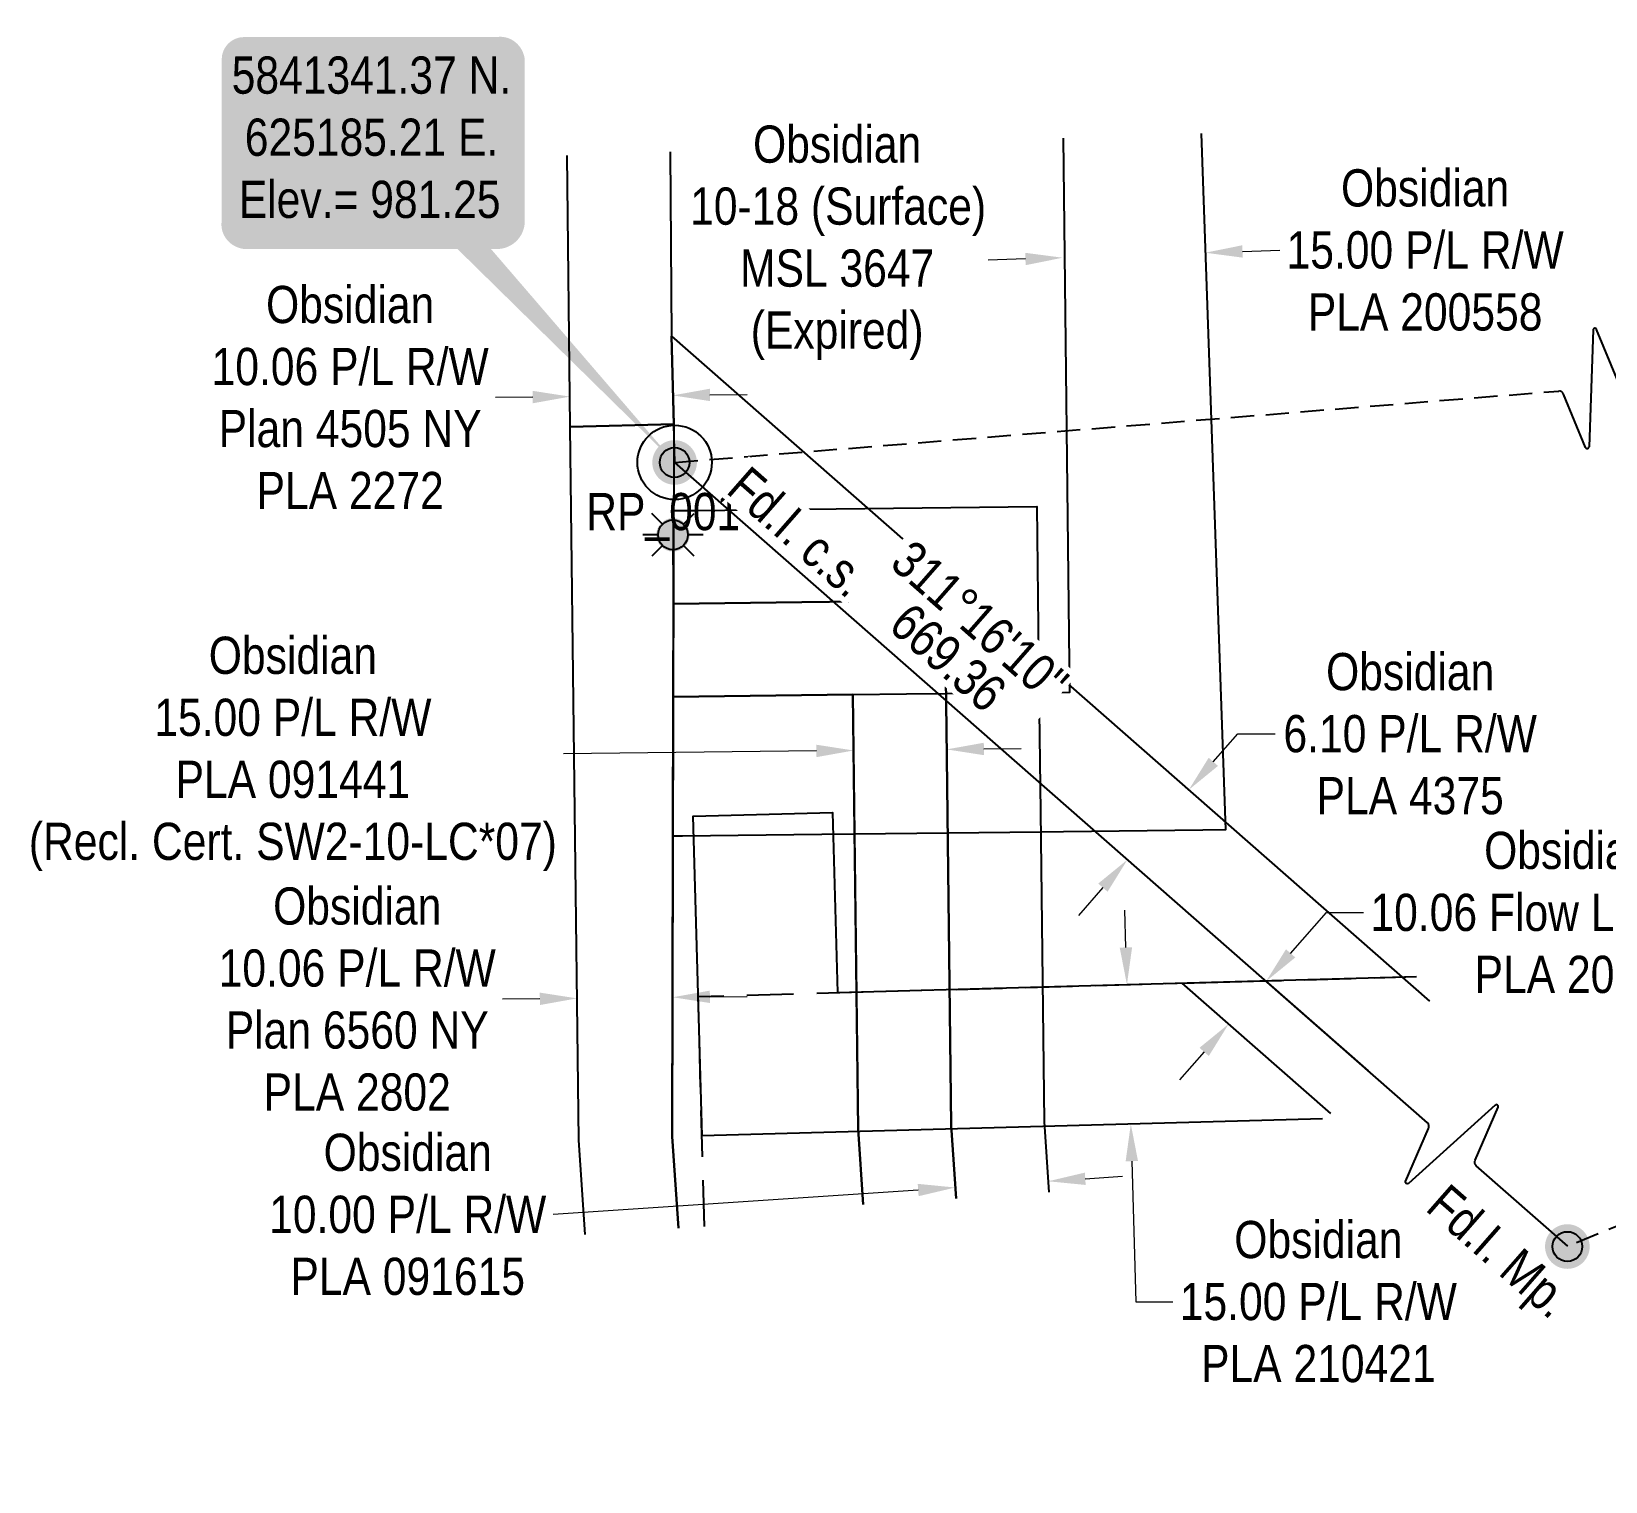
# Model space of a CAD drawing. Extents: x 623641 to 629563, y 5840932 to 5844881.
# Drawn here: x 627832.6 to 628255.6, y 5841289.5 to 5841679.3 of the extents above; entities that cross this region are included whole.
import ezdxf

# ---------------------------------------------------------------- set-up
doc = ezdxf.new("R2010")
doc.units = 0
doc.header["$LTSCALE"] = 5
doc.header["$PDSIZE"] = 0.5
doc.linetypes.add('foc-ACCESSROAD', pattern=[3.75, 2.5, -1.25])
doc.linetypes.add('foc-TIELINE', pattern=[1.875, 1.25, -0.625])
doc.layers.get('Defpoints').update_dxf_attribs({"color": 9})
for name, color, linetype in [('35', 37, 'Continuous'), ('C-RW', 13, 'Continuous'), ('C-WS', 13, 'foc-ACCESSROAD'), ('C-WS-S', 13, 'Continuous'), ('DETAIL-T', 7, 'Continuous'), ('L-BD', 7, 'Continuous'), ('L-MON', 1, 'Continuous'), ('L-TIE', 7, 'foc-TIELINE')]:
    doc.layers.add(name, color=color, linetype=linetype)
for name, color, linetype, lineweight in [('C-FLOWLINE-T', 13, 'Continuous', 9), ('C-RW-T', 13, 'Continuous', 9), ('C-WS-T', 13, 'Continuous', 9)]:
    doc.layers.add(name, color=color, linetype=linetype, lineweight=lineweight)
doc.styles.add('80', font='ARIALN.TTF', dxfattribs={"height": 10})
doc.styles.add('80CG', font='ARIALN.TTF', dxfattribs={"height": 10})
doc.styles.add('80L', font='ARIALN.TTF', dxfattribs={"height": 10})
doc.dimstyles.new('Compass 5 000', dxfattribs={"dimscale": 5, "dimtxt": 9, "dimasz": 2, "dimexe": 0.2, "dimexo": 0.0625, "dimgap": 0.5, "dimtad": 0, "dimtih": 1, "dimtoh": 1, "dimzin": 0, "dimdsep": 46, "dimtxsty": '80CG', "dimcen": 0.1, "dimse1": 1, "dimse2": 1, "dimclrd": 256, "dimclrt": 256, "dimaunit": 1, "dimadec": 4, "dimazin": 0, "dimtfac": 0.06, "dimtofl": 0, "dimtmove": 0, "dimatfit": 1, "dimfxl": 0.2, "dimtolj": 1, "dimtzin": 0, "dimlwd": -1, "dimarcsym": 0})

# ---------------------------------------------------------------- blocks, each defined once
blk = doc.blocks.new('*U661')
h = blk.add_hatch(color=254)
edge = h.paths.add_edge_path()
edge.add_line((-34, -28.5), (34, -28.5))
edge.add_arc((34, -22.5), 6, 270, 360)
edge.add_line((40, -22.5), (40, 21))
edge.add_arc((34, 21), 6, 0, 90)
edge.add_line((34, 27), (-34, 27))
edge.add_arc((-34, 21), 6, 90, 180)
edge.add_line((-40, 21), (-40, -22.5))
edge.add_arc((-34, -22.5), 6, 180, 270)
at = {"color": 1, "flags": 128}
blk.add_lwpolyline([(-34, -28.5, 3, 3, 0), (34, -28.5, 3, 3, 0.414214), (40, -22.5, 3, 3, 0), (40, 21, 3, 0, 0.414214), (34, 27, 0, 0, 0), (-34, 27, 0, 0, 0.414214), (-40, 21, 0, 0, 0), (-40, -22.5, 0, 3, 0.414214)], format="xyseb", close=True, dxfattribs=at)
blk.add_lwpolyline([(81.8, -87.39, 0, 10, 0), (0, 0, 5, 5, 0)], format="xyseb", dxfattribs=at)
at = {"color": 1, "style": '80'}
blk.add_attdef('ENTER_TEXT_001', (-35.99, -5), '', height=10, dxfattribs=at)
blk = doc.blocks.new('GAS')
h = blk.add_hatch(color=255)
h.dxf.hatch_style = 1
edge = h.paths.add_edge_path()
edge.add_arc((0, 0), 0.9, 0, 360)
for p, q in [((-0.571, 0.571), (-1.142, 1.142)), ((0, 0.808), (0, 1.616)), ((0.571, 0.571), (1.142, 1.142)), ((-0.808, 0), (-1.616, 0)), ((1.616, 0), (0.808, 0)), ((-0.571, -0.571), (-1.142, -1.142)), ((0, -0.808), (0, -1.616)), ((1.142, -1.142), (0.571, -0.571))]:
    blk.add_line(p, q)
blk.add_circle((0, 0), 0.8)
blk = doc.blocks.new('fdia')
at = {"color": 255, "const_width": 1}
blk.add_lwpolyline([(-0.5, 0, 1), (0.5, 0, 1)], format="xyb", close=True, dxfattribs=at)
blk = doc.blocks.new('Fdiaa')
blk.add_blockref('fdia', (0, 0))
blk = doc.blocks.new('fdib')
at = {"color": 1, "const_width": 1.6}
blk.add_lwpolyline([(-0.4, 0, 1), (0.4, 0, 1)], format="xyb", close=True, dxfattribs=at)
at = {"color": 1}
blk.add_circle((0, 0), 0.8, dxfattribs=at)
blk = doc.blocks.new('Fdibb')
blk.add_blockref('fdib', (0, 0))
blk = doc.blocks.new('fdicc')
for name in ['Fdibb', 'Fdiaa']:
    blk.add_blockref(name, (0, 0))
blk = doc.blocks.new('FDI')
blk.add_blockref('fdicc', (0, 0))
blk = doc.blocks.new('linebrk')
blk.add_lwpolyline([(0, 0.001747, -0.346152), (-0.000191, 0.001504), (-0.00314, 0.000554, 0.772575), (-0.003123, 0.000362), (0.003123, -0.000362, -0.772575), (0.00314, -0.000554), (0.000191, -0.001504, 0.346152), (0, -0.001747)], format="xyb")
blk = doc.blocks.new('*D656')
at = {"layer": 'C-RW-T', "transparency": 16777216}
for p, q in [((628126.72, 5841433.1), (628126.45, 5841443.1)), ((628128.32, 5841375.63), (628129.37, 5841337.84)), ((628129.37, 5841337.84), (628139.37, 5841337.84))]:
    blk.add_line(p, q, dxfattribs=at)
at = {"layer": 'C-RW-T', "linetype": 'Continuous', "transparency": 16777216}
for points in [[(628128.39, 5841433.15), (628125.06, 5841433.06), (628127, 5841423.11)], [(628129.98, 5841375.68), (628126.65, 5841375.59), (628128.04, 5841385.63)]]:
    blk.add_solid(points, dxfattribs=at)
at = {"layer": 'Defpoints', "color": 0, "linetype": 'Continuous', "transparency": 16777216}
for p in [(628124.99, 5841423.05), (628126.03, 5841385.57), (628128.04, 5841385.63)]:
    blk.add_point(p, dxfattribs=at)
at = {"layer": 'C-RW-T', "linetype": 'Continuous', "transparency": 16777216, "insert": (628178.45, 5841337.84), "char_height": 10, "attachment_point": 5, "style": '80CG'}
blk.add_mtext('\\A1;Obsidian\\P15.00 P/L R/W\\PPLA 210421', dxfattribs=at)
blk = doc.blocks.new('*D657')
at = {"layer": 'C-RW-T', "transparency": 16777216}
for p, q in [((628115.8, 5841370.91), (628125.78, 5841371.58)), ((628070.89, 5841367.89), (627972.76, 5841361.29))]:
    blk.add_line(p, q, dxfattribs=at)
at = {"layer": 'C-RW-T', "linetype": 'Continuous', "transparency": 16777216}
for points in [[(628115.69, 5841372.57), (628115.91, 5841369.25), (628105.82, 5841370.24)], [(628070.77, 5841369.55), (628071, 5841366.23), (628080.86, 5841368.56)]]:
    blk.add_solid(points, dxfattribs=at)
at = {"layer": 'Defpoints', "color": 0, "linetype": 'Continuous', "transparency": 16777216}
for p in [(628080.34, 5841376.34), (628105.3, 5841378.02), (628080.86, 5841368.56)]:
    blk.add_point(p, dxfattribs=at)
at = {"layer": 'C-RW-T', "linetype": 'Continuous', "transparency": 16777216, "insert": (627933.68, 5841361.29), "char_height": 10, "attachment_point": 5, "style": '80CG'}
blk.add_mtext('\\A1;Obsidian\\P10.00 P/L R/W\\PPLA 091615', dxfattribs=at)
blk = doc.blocks.new('*D658')
at = {"layer": 'C-RW-T', "transparency": 16777216}
for p, q in [((628099.71, 5841618.18), (628089.72, 5841617.83)), ((628158.07, 5841620.2), (628168.07, 5841620.55))]:
    blk.add_line(p, q, dxfattribs=at)
at = {"layer": 'C-RW-T', "linetype": 'Continuous', "transparency": 16777216}
for points in [[(628158.01, 5841621.87), (628158.13, 5841618.54), (628148.08, 5841619.86)], [(628099.66, 5841619.84), (628099.77, 5841616.51), (628109.71, 5841618.52)]]:
    blk.add_solid(points, dxfattribs=at)
at = {"layer": 'Defpoints', "color": 0, "linetype": 'Continuous', "transparency": 16777216}
for p in [(628148.08, 5841619.86), (628110.63, 5841591.97), (628149, 5841593.3)]:
    blk.add_point(p, dxfattribs=at)
at = {"layer": 'C-RW-T', "linetype": 'Continuous', "transparency": 16777216, "insert": (628207.15, 5841620.55), "char_height": 10, "attachment_point": 5, "style": '80CG'}
blk.add_mtext('\\A1;Obsidian\\P15.00 P/L R/W\\PPLA 200558', dxfattribs=at)
blk = doc.blocks.new('*D659')
at = {"layer": 'C-RW-T', "transparency": 16777216}
for p, q in [((627969.2, 5841419.29), (627959.2, 5841419.17)), ((628014.9, 5841419.83), (628024.9, 5841419.94))]:
    blk.add_line(p, q, dxfattribs=at)
at = {"layer": 'C-RW-T', "linetype": 'Continuous', "transparency": 16777216}
for points in [[(627969.18, 5841420.96), (627969.22, 5841417.62), (627979.2, 5841419.41)], [(628014.88, 5841421.49), (628014.92, 5841418.16), (628004.9, 5841419.71)]]:
    blk.add_solid(points, dxfattribs=at)
at = {"layer": 'Defpoints', "color": 0, "linetype": 'Continuous', "transparency": 16777216}
for p in [(627979.15, 5841422.87), (628004.86, 5841423.17), (627979.2, 5841419.41)]:
    blk.add_point(p, dxfattribs=at)
at = {"layer": 'C-RW-T', "linetype": 'Continuous', "transparency": 16777216, "insert": (627920.11, 5841419.17), "char_height": 10, "attachment_point": 5, "style": '80CG'}
blk.add_mtext('\\A1;Obsidian\\P10.06 P/L R/W\\PPlan 6560 NY\\PPLA 2802', dxfattribs=at)
blk = doc.blocks.new('*D660')
at = {"layer": 'C-RW-T', "transparency": 16777216}
for p, q in [((627967.29, 5841581.06), (627957.29, 5841580.94)), ((628014.93, 5841581.63), (628024.93, 5841581.75))]:
    blk.add_line(p, q, dxfattribs=at)
at = {"layer": 'C-RW-T', "linetype": 'Continuous', "transparency": 16777216}
for points in [[(628014.91, 5841583.3), (628014.95, 5841579.97), (628004.93, 5841581.51)], [(627967.27, 5841582.73), (627967.31, 5841579.39), (627977.29, 5841581.18)]]:
    blk.add_solid(points, dxfattribs=at)
at = {"layer": 'Defpoints', "color": 0, "linetype": 'Continuous', "transparency": 16777216}
for p in [(627977.22, 5841587.6), (628004.85, 5841587.93), (627977.29, 5841581.18)]:
    blk.add_point(p, dxfattribs=at)
at = {"layer": 'C-RW-T', "linetype": 'Continuous', "transparency": 16777216, "insert": (627918.21, 5841580.94), "char_height": 10, "attachment_point": 5, "style": '80CG'}
blk.add_mtext('\\A1;Obsidian\\P10.06 P/L R/W\\PPlan 4505 NY\\PPLA 2272', dxfattribs=at)
blk = doc.blocks.new('*D662')
at = {"layer": 'C-RW-T', "transparency": 16777216}
for p, q in [((628043.54, 5841485.93), (627975.59, 5841485.13)), ((628088.55, 5841486.46), (628098.55, 5841486.58))]:
    blk.add_line(p, q, dxfattribs=at)
at = {"layer": 'C-RW-T', "linetype": 'Continuous', "transparency": 16777216}
for points in [[(628043.52, 5841487.6), (628043.56, 5841484.26), (628053.54, 5841486.05)], [(628088.53, 5841488.13), (628088.57, 5841484.79), (628078.55, 5841486.34)]]:
    blk.add_solid(points, dxfattribs=at)
at = {"layer": 'Defpoints', "color": 0, "linetype": 'Continuous', "transparency": 16777216}
for p in [(628053.54, 5841486.05), (628053.57, 5841483.28), (628078.59, 5841483.57)]:
    blk.add_point(p, dxfattribs=at)
at = {"layer": 'C-RW-T', "linetype": 'Continuous', "transparency": 16777216, "insert": (627902.81, 5841485.13), "char_height": 10, "attachment_point": 5, "style": '80CG'}
blk.add_mtext('\\A1;Obsidian\\P15.00 P/L R/W\\PPLA 091441\\P(Recl. Cert. SW2-10-LC*07)', dxfattribs=at)
blk = doc.blocks.new('*D663')
at = {"layer": 'C-RW-T', "transparency": 16777216}
for p, q in [((628150.22, 5841483), (628156.82, 5841490.51)), ((628156.82, 5841490.51), (628166.82, 5841490.51)), ((628120.55, 5841449.18), (628113.95, 5841441.66))]:
    blk.add_line(p, q, dxfattribs=at)
at = {"layer": 'C-RW-T', "linetype": 'Continuous', "transparency": 16777216}
for points in [[(628148.97, 5841484.1), (628151.48, 5841481.9), (628143.63, 5841475.48)], [(628119.29, 5841450.28), (628121.8, 5841448.08), (628127.14, 5841456.7)]]:
    blk.add_solid(points, dxfattribs=at)
at = {"layer": 'Defpoints', "color": 0, "linetype": 'Continuous', "transparency": 16777216}
for p in [(628143.63, 5841475.48), (628144.45, 5841474.76), (628127.97, 5841455.97)]:
    blk.add_point(p, dxfattribs=at)
at = {"layer": 'C-RW-T', "linetype": 'Continuous', "transparency": 16777216, "insert": (628203.13, 5841490.51), "char_height": 10, "attachment_point": 5, "style": '80CG'}
blk.add_mtext('\\A1;Obsidian\\P6.10 P/L R/W\\PPLA 4375', dxfattribs=at)
blk = doc.blocks.new('*D664')
at = {"layer": 'C-FLOWLINE-T', "transparency": 16777216}
for p, q in [((628171, 5841431.51), (628180.61, 5841442.46)), ((628180.61, 5841442.46), (628190.61, 5841442.46)), ((628147.75, 5841405.02), (628141.16, 5841397.51))]:
    blk.add_line(p, q, dxfattribs=at)
at = {"layer": 'C-FLOWLINE-T', "linetype": 'Continuous', "transparency": 16777216}
for points in [[(628169.75, 5841432.61), (628172.25, 5841430.41), (628164.4, 5841424)], [(628146.5, 5841406.12), (628149.01, 5841403.92), (628154.35, 5841412.54)]]:
    blk.add_solid(points, dxfattribs=at)
at = {"layer": 'Defpoints', "color": 0, "linetype": 'Continuous', "transparency": 16777216}
for p in [(628164.4, 5841424), (628180.61, 5841409.77), (628170.56, 5841398.32)]:
    blk.add_point(p, dxfattribs=at)
at = {"layer": 'C-FLOWLINE-T', "linetype": 'Continuous', "transparency": 16777216, "insert": (628245.61, 5841442.46), "char_height": 10, "attachment_point": 5, "style": '80CG'}
blk.add_mtext('\\A1;Obsidian\\P10.06 Flow Line R/W\\PPLA 2075', dxfattribs=at)

msp = doc.modelspace()

# ---------------------------------------------------------------- linework, layer by layer
at = {"layer": '35', "color": 3}
msp.add_circle((628005.429, 5841563.485), 9.996, dxfattribs=at)
at = {"layer": 'C-RW', "flags": 128}
for points in [[(628146.967, 5841651.901), (628153.46, 5841464.719), (628147.355, 5841464.648), (628109.929, 5841464.208), (628103.831, 5841464.136), (628078.817, 5841463.84), (628053.804, 5841463.546), (628045.033, 5841463.443), (628007.545, 5841463.002), (628004.95, 5841462.972), (628005.033, 5841500.498), (628053.363, 5841501.067), (628067.726, 5841501.235), (628078.372, 5841501.36), (628103.382, 5841501.654), (628105.168, 5841501.675), (628111.691, 5841501.751), (628109.94, 5841650.616)], [(628004.219, 5841646.949), (628004.622, 5841597.467), (628005.197, 5841573.758), (627977.391, 5841573.084), (627976.516, 5841645.988)], [(627981.352, 5841355.906), (627979.643, 5841381.308), (627977.391, 5841573.084), (628005.197, 5841573.758), (628004.769, 5841382.301), (628006.432, 5841357.593)], [(628081.06, 5841365.645), (628079.741, 5841385.249), (628078.489, 5841491.792), (628078.075, 5841525.925), (628076.984, 5841526.362), (628039.589, 5841525.922), (628005.089, 5841525.516), (628005.145, 5841550.534), (628011.453, 5841550.609), (628048.848, 5841551.047), (628102.801, 5841551.682), (628103.362, 5841503.294), (628103.766, 5841469.615), (628104.746, 5841386.237), (628106.019, 5841367.325)], [(628056.102, 5841363.966), (628054.736, 5841384.263), (628053.363, 5841501.065), (628005.033, 5841500.498), (628005.089, 5841525.516), (628039.589, 5841525.922), (628076.984, 5841526.362), (628078.075, 5841525.925), (628078.489, 5841491.792), (628079.741, 5841385.249), (628081.06, 5841365.645)], [(628006.432, 5841357.593), (628004.769, 5841382.301), (628005.033, 5841500.498), (628053.363, 5841501.067), (628053.804, 5841463.546), (628054.736, 5841384.263), (628056.102, 5841363.966)]]:
    msp.add_lwpolyline(points, dxfattribs=at)
at = {"layer": 'C-RW'}
for points in [[(628207.758, 5841385.95), (628005.446, 5841563.494), (628004.622, 5841597.467), (628208.357, 5841418.674)], [(628179.561, 5841387.06), (628012.788, 5841382.434), (628010.404, 5841468.37), (628047.877, 5841469.41), (628049.221, 5841420.946), (628204.832, 5841425.262)], [(628181.817, 5841388.432), (628141.837, 5841423.517), (628164.243, 5841424.138), (628191.872, 5841399.89)], [(628245.542, 5841352.791), (628220.884, 5841374.43)]]:
    msp.add_lwpolyline(points, dxfattribs=at)
at = {"layer": 'C-WS', "flags": 128}
msp.add_lwpolyline([(628013.458, 5841358.066), (628011.746, 5841419.916), (628204.832, 5841425.261)], dxfattribs=at)
at = {"layer": 'L-TIE'}
msp.add_line((628005.446, 5841563.494), (628243.044, 5841582.687), dxfattribs=at)

# ---------------------------------------------------------------- block references
at = {"layer": 'C-WS-S', "color": 3, "xscale": 4.998227049999998, "yscale": 4.998227049999998, "zscale": 4.998227049999998}
msp.add_blockref('GAS', (628004.982, 5841544.017), dxfattribs=at)
at = {"layer": 'DETAIL-T', "color": 5}
ref = msp.add_blockref('*U661', (627923.671, 5841650.851), dxfattribs=dict(at, xscale=0.99964541, yscale=0.99964541, zscale=0.99964541))
ref.add_attrib('ENTER_TEXT_001', '5841341.37 N.', (627886.365, 5841662.619), dxfattribs={"layer": '0', "color": 1, "height": 9.99645, "style": '80'})
ref.add_attrib('ENTER_TEXT_002', '625185.21 E.', (627889.887, 5841645.918), dxfattribs={"layer": '0', "color": 1, "height": 9.99645, "style": '80'})
ref.add_attrib('ENTER_TEXT_003', 'Elev.= 981.25', (627888.275, 5841629.216), dxfattribs={"layer": '0', "color": 1, "height": 9.99645, "style": '80'})
at = {"layer": 'L-MON', "xscale": 4.998227049999998, "yscale": 4.998227049999998, "zscale": 4.998227049999998}
msp.add_blockref('FDI', (628005.418, 5841563.479), dxfattribs=at)
at = {"layer": 'L-TIE', "color": 5, "linetype": 'Continuous', "xscale": 4998.227049999999, "yscale": 4998.227049999999, "zscale": 4998.227049999999, "rotation": 274.6182617817997}
msp.add_blockref('linebrk', (628251.747, 5841583.39), dxfattribs=at)

# ---------------------------------------------------------------- texts
at = {"layer": '35', "color": 3, "style": '80'}
msp.add_attdef('RP_001', (627981.68, 5841545.275), 'RP', height=9.9965, dxfattribs=at)
at = {"layer": 'C-WS-T', "insert": (628008.918, 5841654.062), "char_height": 9.99645, "attachment_point": 1, "style": '80L'}
msp.add_mtext_dynamic_manual_height_columns('\\pi17.58847;Obsidian\\P\\pi0.67769;10-18 (Surface)\\P\\pi14.0938;MSL 3647\\P\\pi16.96454;(Expired)', width=78.99495, gutter_width=50, heights=[0], dxfattribs=at)

# ---------------------------------------------------------------- dimensions: what is measured, and where the dimension line sits
at = {"layer": 'C-FLOWLINE-T', "linetype": 'Continuous'}
dim = msp.add_linear_dim(base=(628164.404, 5841423.996), p1=(628170.555, 5841398.315), p2=(628180.611, 5841409.773), angle=48.73055, text='Obsidian\\P10.06 Flow Line R/W\\PPLA 2075', dimstyle='Compass 5 000', dxfattribs=at)
dim.commit()
dim.dimension.update_dxf_attribs({"geometry": '*D664', "text_midpoint": (628245.61, 5841442.463), "dimtype": 161})
at = {"layer": 'C-RW-T', "linetype": 'Continuous'}
for base, p1, p2, angle, text, picture, middle in [((628148.079, 5841619.855), (628110.63, 5841591.968), (628149, 5841593.299), 1.98654, 'Obsidian\\P15.00 P/L R/W\\PPLA 200558', '*D658', (628207.153, 5841620.549)), ((627979.195, 5841419.407), (628004.861, 5841423.173), (627979.155, 5841422.871), 180.67284, 'Obsidian\\P10.06 P/L R/W\\PPlan 6560 NY\\PPLA 2802', '*D659', (627920.111, 5841419.172)), ((628128.041, 5841385.631), (628124.987, 5841423.051), (628126.026, 5841385.575), 271.5889, 'Obsidian\\P15.00 P/L R/W\\PPLA 210421', '*D656', (628178.452, 5841337.837)), ((628080.864, 5841368.559), (628105.299, 5841378.023), (628080.34, 5841376.345), 183.84831, 'Obsidian\\P10.00 P/L R/W\\PPLA 091615', '*D657', (627933.677, 5841361.288))]:
    dim = msp.add_linear_dim(base=base, p1=p1, p2=p2, angle=angle, text=text, dimstyle='Compass 5 000', dxfattribs=at)
    dim.commit()
    dim.dimension.update_dxf_attribs({"geometry": picture, "text_midpoint": middle, "dimtype": 161})
at = {"layer": 'C-RW-T', "color": 5, "linetype": 'Continuous'}
for base, p1, p2, angle, text, picture, middle in [((627977.293, 5841581.181), (628004.853, 5841587.933), (627977.216, 5841587.601), 180.68739, 'Obsidian\\P10.06 P/L R/W\\PPlan 4505 NY\\PPLA 2272', '*D660', (627918.209, 5841580.941)), ((628053.539, 5841486.048), (628078.585, 5841483.572), (628053.572, 5841483.278), 180.67358, 'Obsidian\\P15.00 P/L R/W\\PPLA 091441\\P(Recl. Cert. SW2-10-LC*07)', '*D662', (627902.809, 5841485.132))]:
    dim = msp.add_linear_dim(base=base, p1=p1, p2=p2, angle=angle, text=text, dimstyle='Compass 5 000', dxfattribs=at)
    dim.commit()
    dim.dimension.update_dxf_attribs({"geometry": picture, "text_midpoint": middle, "dimtype": 161})
at = {"layer": 'C-RW-T', "linetype": 'Continuous'}
dim = msp.add_aligned_dim(p1=(628127.967, 5841455.973), p2=(628144.451, 5841474.756), distance=1.097, text='Obsidian\\P6.10 P/L R/W\\PPLA 4375', dimstyle='Compass 5 000', dxfattribs=at)
dim.commit()
dim.dimension.update_dxf_attribs({"geometry": '*D663', "text_midpoint": (628203.128, 5841490.512)})

# ---------------------------------------------------------------- next in the draw order: texts
at = {"layer": 'L-BD', "linetype": 'Continuous', "insert": (628069.296, 5841543.424), "char_height": 9.99645, "width": 56.2874, "attachment_point": 1, "rotation": 318.73055, "line_spacing_factor": 0.775805, "style": '80L', "bg_fill": 3, "box_fill_scale": 1.15, "bg_fill_color": 256, "bg_fill_true_color": 256, "bg_fill_transparency": 0}
msp.add_mtext("\\pi0.27841;311°16'10''\\P\\pi11.10677;669.36", dxfattribs=at)
at = {"layer": 'L-MON', "insert": (628213.501, 5841370.105), "char_height": 9.9965, "attachment_point": 1, "rotation": 318.73055, "style": '80L', "bg_fill": 3, "box_fill_scale": 1.15, "bg_fill_color": 256, "bg_fill_true_color": 256, "bg_fill_transparency": 0}
msp.add_mtext_dynamic_manual_height_columns('Fd.I. Mp.', width=44.31348, gutter_width=49.982, heights=[0], dxfattribs=at)

# ---------------------------------------------------------------- next in the draw order: linework, layer by layer
at = {"layer": 'L-TIE'}
msp.add_line((628340.384, 5841391.66), (628245.391, 5841352.701), dxfattribs=at)

# ---------------------------------------------------------------- next in the draw order: block references
at = {"layer": 'C-RW', "color": 5, "linetype": 'Continuous', "xscale": 4998.22705, "yscale": 4998.22705, "zscale": 4998.22705, "rotation": 228.7305498020376}
msp.add_blockref('linebrk', (628214.321, 5841380.19), dxfattribs=at)
at = {"layer": 'L-MON', "xscale": 4.99822705, "yscale": 4.99822705, "zscale": 4.99822705}
msp.add_blockref('FDI', (628245.38, 5841352.695), dxfattribs=at)

# ---------------------------------------------------------------- next in the draw order: texts
at = {"layer": 'L-MON', "insert": (628025.53, 5841563.045), "char_height": 9.9965, "attachment_point": 1, "rotation": 318.73055, "style": '80L', "bg_fill": 3, "box_fill_scale": 1.15, "bg_fill_color": 256, "bg_fill_true_color": 256, "bg_fill_transparency": 0}
msp.add_mtext_dynamic_manual_height_columns('Fd.I. c.s.', width=43.04517, gutter_width=49.982, heights=[0], dxfattribs=at)

doc.saveas('drawing.dxf')
